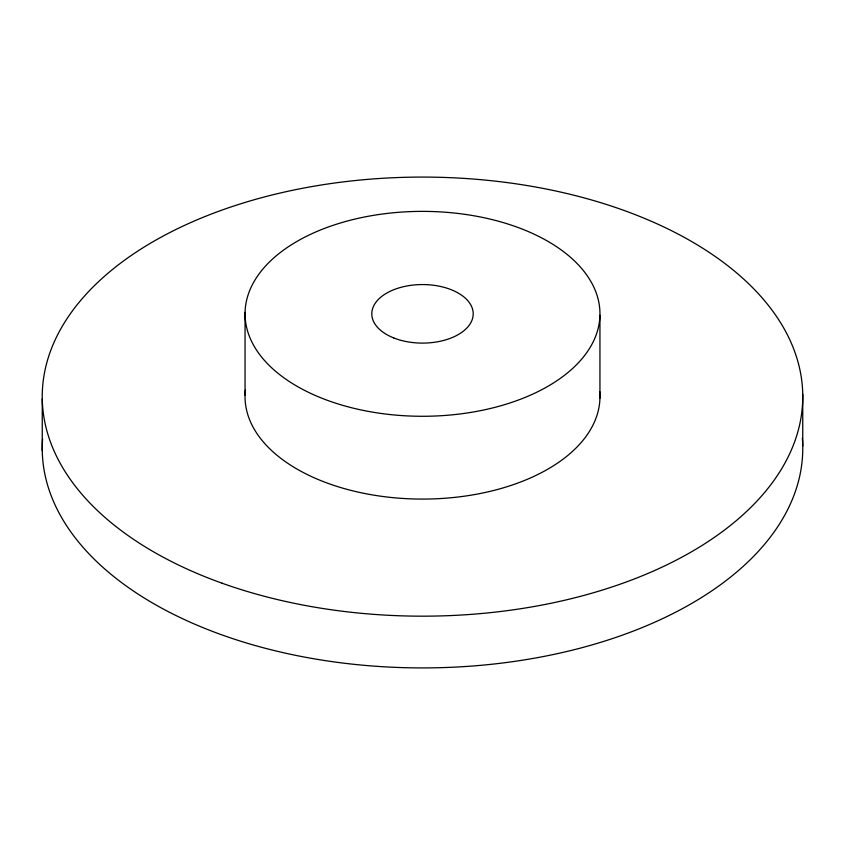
<?xml version="1.0" encoding="UTF-8"?>
<svg xmlns="http://www.w3.org/2000/svg" width="845" height="845" viewBox="0 0 845 845"><rect width="100%" height="100%" fill="white"/><g stroke="black" fill="none" stroke-linecap="round" stroke-linejoin="round"><path stroke-width="1.27" d="M802.75 394.33L802.75 446.075M599.939 315.301A177.461 102.456 0 0 1 331.567 401.808A177.461 102.456 0 0 1 335.993 224.369A177.461 102.456 0 0 1 599.939 315.301L599.939 398.101M245.061 312.354L245.061 395.154M42.25 398.924L42.25 450.67M802.359 438.196A380.271 219.552 0 0 1 423.07 667.92A380.271 219.552 0 0 1 42.588 438.851M599.749 391.668A177.461 102.456 0 0 1 421.063 499.078A177.461 102.456 0 0 1 245.409 389.999M222.119 583.219A380.271 219.552 0 0 0 802.581 403.519A380.271 219.552 0 0 0 242.8 203.138A380.271 219.552 0 0 0 222.119 583.219M393.759 337.947A50.7 29.269 0 0 0 473.042 316.136A50.7 29.269 0 0 0 400.688 287.406A50.7 29.269 0 0 0 393.759 337.947"/></g></svg>
